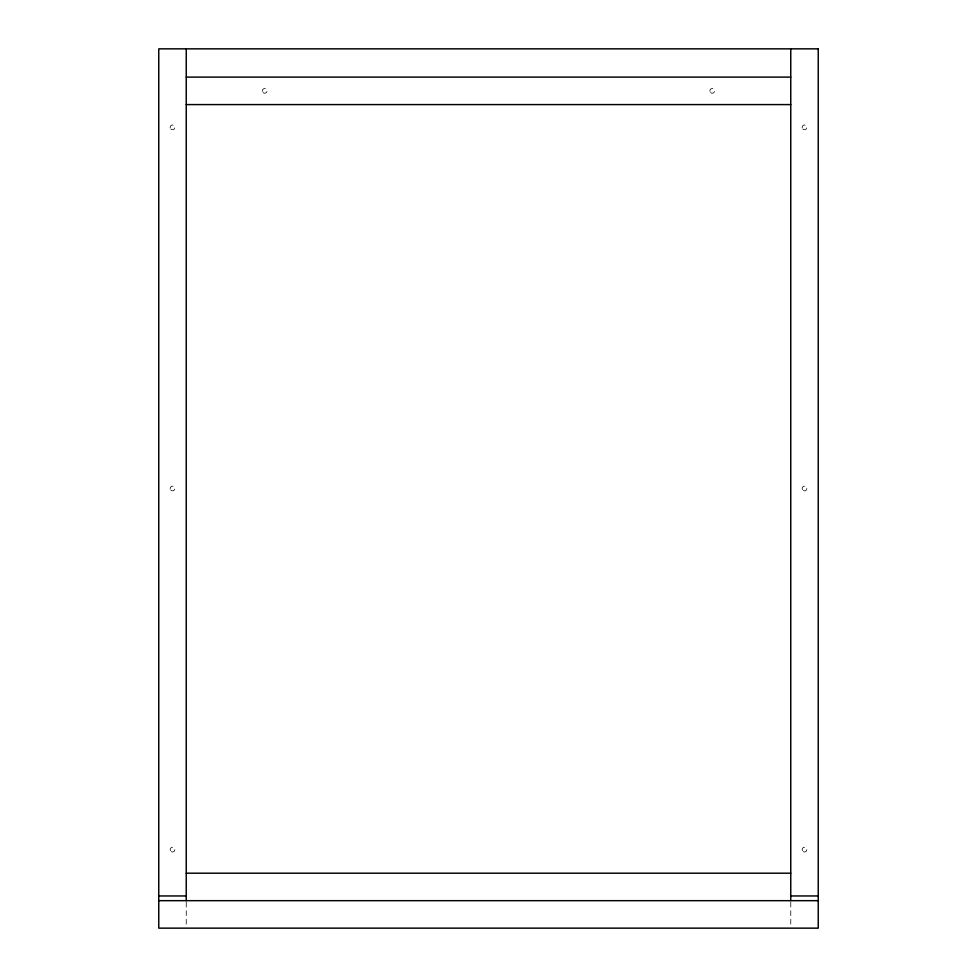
<?xml version="1.0" encoding="UTF-8"?>
<svg xmlns="http://www.w3.org/2000/svg" width="977" height="977" viewBox="0 0 977 977"><rect width="100%" height="100%" fill="white"/><g stroke="black" fill="none" stroke-linecap="round" stroke-linejoin="round"><path stroke-width="0.73" stroke-dasharray="4.88 3.66" d="M790.759 902.198L790.759 926.623M186.241 902.198L186.241 926.623M802.838 129.025A2.357 2.357 0 0 0 806.77 127.963A2.357 2.357 0 0 0 803.888 125.08A2.357 2.357 0 0 0 802.838 129.025M803.326 490.539A2.357 2.357 0 0 0 806.855 488.5A2.357 2.357 0 0 0 803.326 486.461A2.357 2.357 0 0 0 803.326 490.539M170.841 129.025A2.357 2.357 0 0 0 174.773 127.963A2.357 2.357 0 0 0 171.891 125.08A2.357 2.357 0 0 0 170.841 129.025M170.841 490.161A2.357 2.357 0 0 0 174.773 489.111A2.357 2.357 0 0 0 171.891 486.228A2.357 2.357 0 0 0 170.841 490.161M710.584 92.522A2.357 2.357 0 0 0 714.529 91.459A2.357 2.357 0 0 0 711.647 88.577A2.357 2.357 0 0 0 710.584 92.522M263.082 92.522A2.357 2.357 0 0 0 267.026 91.459A2.357 2.357 0 0 0 264.144 88.577A2.357 2.357 0 0 0 263.082 92.522M171.329 851.675A2.357 2.357 0 0 0 174.859 849.636A2.357 2.357 0 0 0 171.329 847.596A2.357 2.357 0 0 0 171.329 851.675M803.326 851.675A2.357 2.357 0 0 0 806.855 849.636A2.357 2.357 0 0 0 803.326 847.596A2.357 2.357 0 0 0 803.326 851.675"/><path stroke-width="1.47" d="M186.241 77.11L790.759 77.11M186.241 104.588L790.759 104.588M186.241 873.194L790.759 873.194M158.762 895.958L186.241 895.958M790.759 895.958L818.237 895.958M158.762 900.672L818.237 900.672M790.759 48.85L790.759 900.672M186.241 48.85L186.241 900.672M818.237 48.85L158.762 48.85L158.762 928.15L818.237 928.15L818.237 48.85"/></g></svg>
